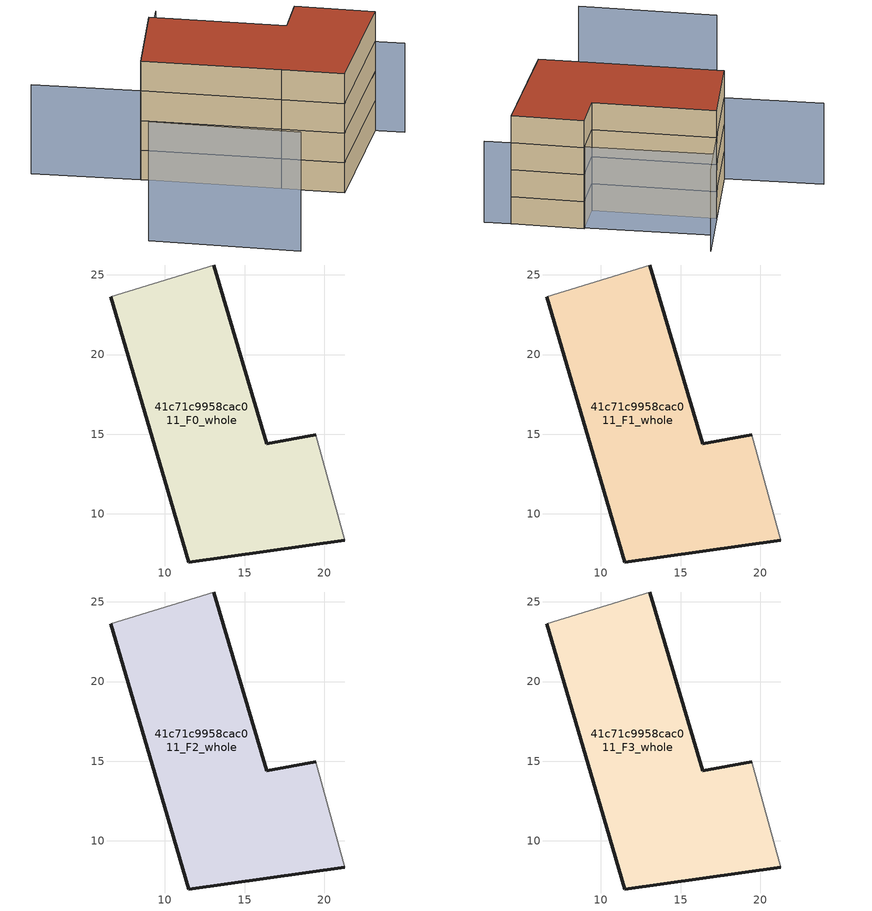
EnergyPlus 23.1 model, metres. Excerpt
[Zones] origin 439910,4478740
41c71c9958cac011_F0_whole
 floor ground (EU_floor_Construction): 13.07,25.62 16.4,14.4 19.46,14.97 21.29,8.35 11.51,6.98 9.99,12.12 6.6,23.63 z0
 wall outside (EU_wall_Construction): 19.46,14.97 16.4,14.4 13.07,25.62 / 6.6,23.63 9.99,12.12 11.51,6.98 21.29,8.35 z0:3
 wall adiabatic (EU_wall_Construction): 21.29,8.35 19.46,14.97 / 13.07,25.62 6.6,23.63 z0:3
41c71c9958cac011_F1_whole
 floor to 41c71c9958cac011_F0_whole (EU_floor_Construction): 13.07,25.62 16.4,14.4 19.46,14.97 21.29,8.35 11.51,6.98 9.99,12.12 6.6,23.63 z3
 wall outside (EU_wall_Construction): 19.46,14.97 16.4,14.4 13.07,25.62 / 6.6,23.63 9.99,12.12 11.51,6.98 21.29,8.35 z3:6
 wall adiabatic (EU_wall_Construction): 21.29,8.35 19.46,14.97 / 13.07,25.62 6.6,23.63 z3:6
41c71c9958cac011_F2_whole
 floor to 41c71c9958cac011_F1_whole (EU_floor_Construction): 13.07,25.62 16.4,14.4 19.46,14.97 21.29,8.35 11.51,6.98 9.99,12.12 6.6,23.63 z6
 wall outside (EU_wall_Construction): 19.46,14.97 16.4,14.4 13.07,25.62 / 6.6,23.63 9.99,12.12 11.51,6.98 21.29,8.35 z6:9
 wall adiabatic (EU_wall_Construction): 21.29,8.35 19.46,14.97 / 13.07,25.62 6.6,23.63 z6:9
41c71c9958cac011_F3_whole
 floor to 41c71c9958cac011_F2_whole (EU_floor_Construction): 13.07,25.62 16.4,14.4 19.46,14.97 21.29,8.35 11.51,6.98 9.99,12.12 6.6,23.63 z9
 wall outside (EU_wall_Construction): 19.46,14.97 16.4,14.4 13.07,25.62 / 6.6,23.63 9.99,12.12 11.51,6.98 21.29,8.35 z9:12
 wall adiabatic (EU_wall_Construction): 21.29,8.35 19.46,14.97 / 13.07,25.62 6.6,23.63 z9:12
 roof outside (EU_roof_Construction): 21.29,8.35 19.46,14.97 16.4,14.4 13.07,25.62 6.6,23.63 9.99,12.12 11.51,6.98 z12
shading: -1.73,19.37 1.77,6.94 z0:12; 22.02,5.93 15.75,26.44 / 18.33,27.23 6.6,23.63 / 6.6,23.63 3.87,32.52 z0:9
[Building]
EU S2 Campaign: North Axis=0; Terrain=City; Solar Distribution=FullExterior
[Site:Location]
Madrid: Latitude=40.5; Longitude=-3.5; Time Zone=1; Elevation=609
[SizingPeriod:WeatherFileDays]
AnnualSizingPeriod: Begin Month=1; Begin Day of Month=1; End Month=12; End Day of Month=31; Day of Week for Start Day=Monday; Use Weather File Daylight Saving Period=No; Use Weather File Rain and Snow Indicators=No
[MATERIAL]
EU_InternalMass_Material: Roughness=MediumRough; Thickness=0.1; Conductivity=1; Density=1800; Specific Heat=900; Thermal Absorptance=0.9; Solar Absorptance=0.7; Visible Absorptance=0.7
[MATERIAL:NOMASS] Roughness=MediumRough; Thermal Absorptance=0.9; Solar Absorptance=0.7; Visible Absorptance=0.7
Name | Thermal Resistance
EU_wall_NoMass | 0.459673
EU_roof_NoMass | 0.495815
EU_floor_NoMass | 0.788942
[CONSTRUCTION]
EU_wall_Construction: EU_wall_NoMass
EU_roof_Construction: EU_roof_NoMass
EU_floor_Construction: EU_floor_NoMass
EU_InternalMass_Construction: EU_InternalMass_Material
[ZONE] Type=1; Multiplier=1; Ceiling Height=autocalculate; Floor Area=autocalculate; Part of Total Floor Area=Yes
Name | Volume
41c71c9958cac011_F0_whole | 426.54
41c71c9958cac011_F1_whole; 41c71c9958cac011_F2_whole; 41c71c9958cac011_F3_whole | 426.539
[INTERNALMASS] Construction=EU_InternalMass_Construction; Surface Area=142.18
Name | Zone or ZoneList
41c71c9958cac011_F0_whole_EU_InternalMass | 41c71c9958cac011_F0_whole
41c71c9958cac011_F1_whole_EU_InternalMass | 41c71c9958cac011_F1_whole
41c71c9958cac011_F2_whole_EU_InternalMass | 41c71c9958cac011_F2_whole
41c71c9958cac011_F3_whole_EU_InternalMass | 41c71c9958cac011_F3_whole
[OTHEREQUIPMENT] Fuel Type=Electricity; Design Level Calculation Method=Watts/Area; Power per Zone Floor Area=1; Fraction Latent=0; Fraction Radiant=0; Fraction Lost=0; Carbon Dioxide Generation Rate=0; EndUse Subcategory=EU_Step8_InternalGains
Name | Zone or ZoneList or Space or SpaceList | Schedule
EU_Step8_InternalGain_41c71c9958cac011_F0_whole_f000 | 41c71c9958cac011_F0_whole | EU_Step8_GainSchedule_41c71c9958cac011_F0_whole_f000
EU_Step8_InternalGain_41c71c9958cac011_F1_whole_f000 | 41c71c9958cac011_F1_whole | EU_Step8_GainSchedule_41c71c9958cac011_F1_whole_f000
EU_Step8_InternalGain_41c71c9958cac011_F2_whole_f000 | 41c71c9958cac011_F2_whole | EU_Step8_GainSchedule_41c71c9958cac011_F2_whole_f000
EU_Step8_InternalGain_41c71c9958cac011_F3_whole_f000 | 41c71c9958cac011_F3_whole | EU_Step8_GainSchedule_41c71c9958cac011_F3_whole_f000
[ZONEVENTILATION:DESIGNFLOWRATE] Schedule=EU_AlwaysOn; Design Flow Rate Calculation Method=AirChanges/Hour; Air Changes per Hour=0.719161; Ventilation Type=Natural; Fan Pressure Rise=0; Fan Total Efficiency=1; Constant Term Coefficient=1; Temperature Term Coefficient=0; Velocity Term Coefficient=0; Velocity Squared Term Coefficient=0; Minimum Indoor Temperature=-100; Maximum Indoor Temperature=100; Delta Temperature=-100; Minimum Outdoor Temperature=-100; Maximum Outdoor Temperature=100; Maximum Wind Speed=40
Name | Zone or ZoneList or Space or SpaceList
EU_ConstantAir_41c71c9958cac011_F0_whole | 41c71c9958cac011_F0_whole
EU_ConstantAir_41c71c9958cac011_F1_whole | 41c71c9958cac011_F1_whole
EU_ConstantAir_41c71c9958cac011_F2_whole | 41c71c9958cac011_F2_whole
EU_ConstantAir_41c71c9958cac011_F3_whole | 41c71c9958cac011_F3_whole
[HVACTEMPLATE:THERMOSTAT] Constant Heating Setpoint=20; Constant Cooling Setpoint=50
EU_HeatOnly_41c71c9958cac011_F0_whole; EU_HeatOnly_41c71c9958cac011_F1_whole; EU_HeatOnly_41c71c9958cac011_F2_whole; EU_HeatOnly_41c71c9958cac011_F3_whole
[HVACTEMPLATE:ZONE:IDEALLOADSAIRSYSTEM] System Availability Schedule=EU_AlwaysOn; Maximum Heating Supply Air Temperature=50; Minimum Cooling Supply Air Temperature=13; Maximum Heating Supply Air Humidity Ratio=0.0156; Minimum Cooling Supply Air Humidity Ratio=0.0077; Heating Limit=NoLimit; Cooling Limit=NoLimit; Heating Availability Schedule=EU_AlwaysOn; Cooling Availability Schedule=EU_CoolingOff; Dehumidification Control Type=ConstantSensibleHeatRatio; Cooling Sensible Heat Ratio=0.7; Dehumidification Setpoint=60; Humidification Control Type=None; Humidification Setpoint=30; Outdoor Air Method=None; Outdoor Air Flow Rate per Person=0.00944; Outdoor Air Flow Rate per Zone Floor Area=0; Outdoor Air Flow Rate per Zone=0; Demand Controlled Ventilation Type=None; Outdoor Air Economizer Type=NoEconomizer; Heat Recovery Type=None; Sensible Heat Recovery Effectiveness=0.7; Latent Heat Recovery Effectiveness=0.65
Name | Template Thermostat
41c71c9958cac011_F0_whole | EU_HeatOnly_41c71c9958cac011_F0_whole
41c71c9958cac011_F1_whole | EU_HeatOnly_41c71c9958cac011_F1_whole
41c71c9958cac011_F2_whole | EU_HeatOnly_41c71c9958cac011_F2_whole
41c71c9958cac011_F3_whole | EU_HeatOnly_41c71c9958cac011_F3_whole
[SIZING:ZONE] Zone Cooling Design Supply Air Temperature Input Method=SupplyAirTemperature; Zone Cooling Design Supply Air Temperature=13; Zone Heating Design Supply Air Temperature Input Method=SupplyAirTemperature; Zone Heating Design Supply Air Temperature=50; Zone Cooling Design Supply Air Humidity Ratio=0.008; Zone Heating Design Supply Air Humidity Ratio=0.008; Cooling Design Air Flow Method=DesignDay; Cooling Design Air Flow Rate=0; Cooling Minimum Air Flow per Zone Floor Area=0.000762; Cooling Minimum Air Flow=0; Cooling Minimum Air Flow Fraction=0.2; Heating Design Air Flow Method=DesignDay; Heating Design Air Flow Rate=0; Heating Maximum Air Flow per Zone Floor Area=0.002032; Heating Maximum Air Flow=0.141576; Heating Maximum Air Flow Fraction=0.3; Account for Dedicated Outdoor Air System=No; Dedicated Outdoor Air System Control Strategy=NeutralSupplyAir; Dedicated Outdoor Air Low Setpoint Temperature for Design=autosize; Dedicated Outdoor Air High Setpoint Temperature for Design=autosize; Zone Load Sizing Method=Sensible Load Only No Latent Load; Zone Latent Cooling Design Supply Air Humidity Ratio Input Method=HumidityRatioDifference; Zone Cooling Design Supply Air Humidity Ratio Difference=0.005; Zone Latent Heating Design Supply Air Humidity Ratio Input Method=HumidityRatioDifference; Zone Humidification Design Supply Air Humidity Ratio Difference=0.005
41c71c9958cac011_F0_whole; 41c71c9958cac011_F1_whole; 41c71c9958cac011_F2_whole; 41c71c9958cac011_F3_whole
[SCHEDULE:CONSTANT]
Name | Hourly Value
EU_AlwaysOn | 1
EU_CoolingOff | 0
[SCHEDULE:FILE] Column Number=1; Rows to Skip at Top=0; Number of Hours of Data=8760; Column Separator=Comma; Interpolate to Timestep=No; Minutes per Item=60; Adjust Schedule for Daylight Savings=Yes
Name | File
EU_Step8_GainSchedule_41c71c9958cac011_F0_whole_f000 | ../../schedules/41c71c9958cac011/41c71c9958cac011_F0_whole_f000_gain.csv
EU_Step8_GainSchedule_41c71c9958cac011_F1_whole_f000 | ../../schedules/41c71c9958cac011/41c71c9958cac011_F1_whole_f000_gain.csv
EU_Step8_GainSchedule_41c71c9958cac011_F2_whole_f000 | ../../schedules/41c71c9958cac011/41c71c9958cac011_F2_whole_f000_gain.csv
EU_Step8_GainSchedule_41c71c9958cac011_F3_whole_f000 | ../../schedules/41c71c9958cac011/41c71c9958cac011_F3_whole_f000_gain.csv
